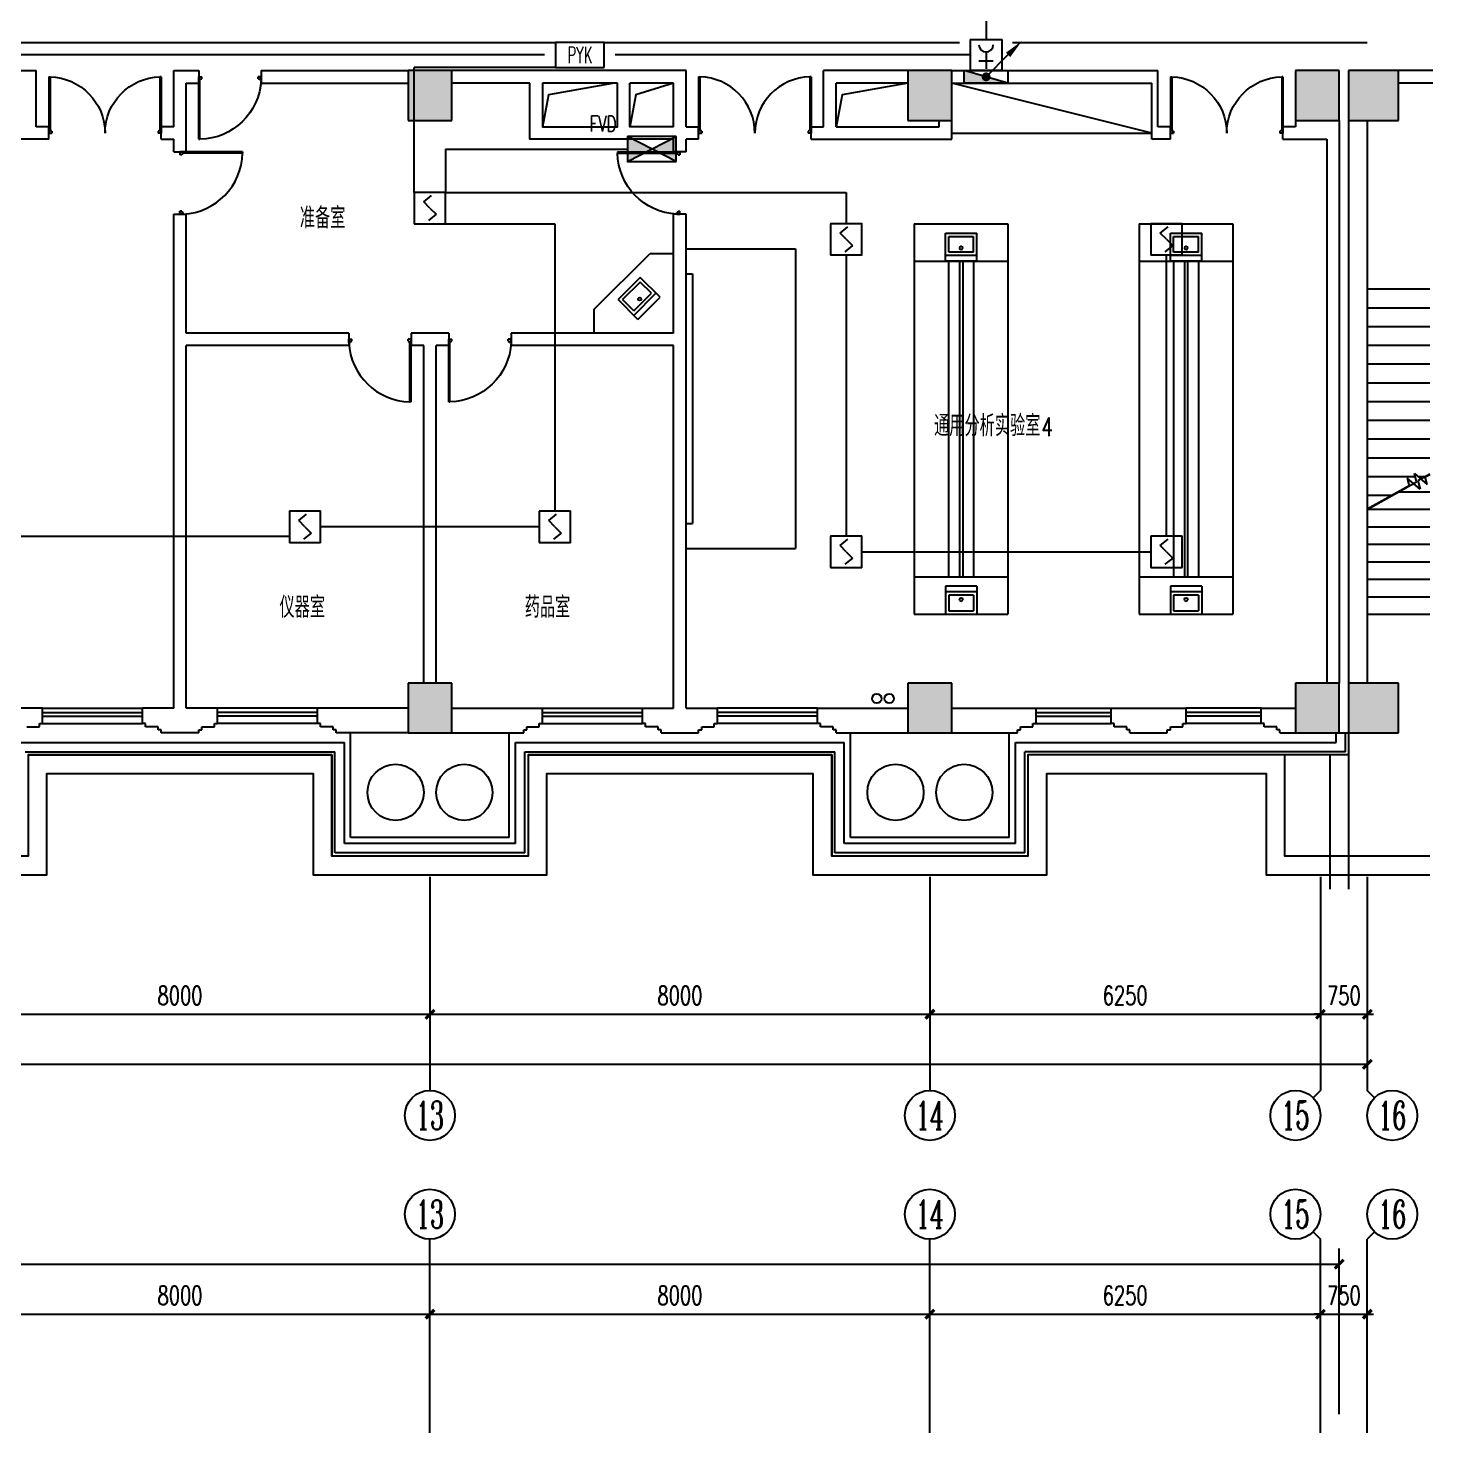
# Model space of a CAD drawing. Extents: x 190999 to 918899, y -200814 to 215286.
# Drawn here: x 381281 to 403762, y 110386 to 132866 of the extents above; entities that cross this region are included whole.
import ezdxf
from ezdxf.enums import TextEntityAlignment as Align

# ---------------------------------------------------------------- set-up
doc = ezdxf.new("R2010")
doc.units = 0
doc.header["$LTSCALE"] = 1000
doc.header["$MEASUREMENT"] = 0
doc.layers.get('Defpoints').update_dxf_attribs({"color": 1})
for name, color, linetype in [('00-EQUIP', 3, 'Continuous'), ('00-LWIRE', 4, 'Continuous'), ('00-WIRE-4', 6, 'Continuous'), ('A-墙线', 2, 'Continuous'), ('A-外包装修', 250, 'Continuous'), ('A-外窗', 145, 'Continuous'), ('A-家具', 250, 'Continuous'), ('A-门', 167, 'Continuous'), ('AXIS', 3, 'Continuous'), ('AXIS_TEXT', 7, 'Continuous'), ('COLUMN', 2, 'Continuous'), ('EQUIP_消火栓', 1, 'Continuous'), ('PUB_HATCH', 250, 'Continuous'), ('STAIR', 5, 'Continuous'), ('屋面排水', 4, 'Continuous'), ('房间名称', 7, 'Continuous'), ('暖通-风-说明', 3, 'Continuous'), ('洞口线', 165, 'Continuous'), ('雨水管', 151, 'Continuous')]:
    doc.layers.add(name, color=color, linetype=linetype)
doc.styles.add('_COMPLEX', font='COMPLEX.shx', dxfattribs={"width": 0.5})
doc.styles.add('_TCH_AXIS', font='COMPLEX', dxfattribs={"bigfont": 'GBCBIG'})
doc.styles.add('_TCH_DIM', font='SIMPLEX', dxfattribs={"bigfont": 'GBCBIG'})
doc.styles.add('COMPLEX', font='COMPLEX')
doc.styles.add('DIM_FONT', font='SIMPLEX', dxfattribs={"width": 0.7, "bigfont": 'GBCBIG'})
doc.styles.add('HZ-ZGBZ', font='romanc.shx', dxfattribs={"width": 0.65})
doc.styles.get("Standard").update_dxf_attribs({"font": 'simhei.ttf'})
doc.styles.add('XXK', font='romans.shx', dxfattribs={"width": 0.75, "bigfont": 'hzf.shx'})
doc.styles.add('zz-1', font='arial.ttf', dxfattribs={"width": 0.8})
doc.linetypes.add('4INE', pattern='A,1,-0.15,["4",XXK,S=0.3,R=0,X=-0.1,Y=-0.1],-0.25', length=1.4)
doc.linetypes.add('XLINE', pattern='A,1,-0.2,["X",XXK,S=0.2,R=0,X=-0.1,Y=-0.09],-0.15', length=1.35)
doc.dimstyles.new('DIMN', dxfattribs={"dimtxt": 300, "dimasz": 100, "dimexe": 250, "dimexo": 300, "dimgap": 150, "dimtad": 1, "dimdec": 0, "dimzin": 0, "dimdsep": 46, "dimtxsty": 'DIM_FONT', "dimblk": 'ARCHTICK', "dimcen": 0.09, "dimclrt": 7, "dimazin": 2, "dimtfac": 1, "dimtdec": 0, "dimtix": 1, "dimtmove": 2, "dimatfit": 3, "dimfxl": 0, "dimtolj": 1, "dimtzin": 0, "dimarcsym": 0})

# ---------------------------------------------------------------- blocks, each defined once
blk = doc.blocks.new('m1000')
at = {"layer": 'A-墙线'}
for p, q in [((0, 0), (0, 200)), ((1000, 0), (1000, 200))]:
    blk.add_line(p, q, dxfattribs=at)
at = {"layer": 'A-门'}
for p, q in [((0, 1100), (0, 100)), ((0, 1100), (20, 1100)), ((20, 1100), (20, 150)), ((0, 150), (30, 150)), ((0, 100), (50, 100)), ((30, 150), (30, 130)), ((30, 130), (50, 130)), ((50, 130), (50, 100)), ((950, 130), (950, 100)), ((970, 130), (950, 130)), ((1000, 100), (950, 100)), ((970, 150), (970, 130)), ((1000, 150), (970, 150)), ((1000, 150), (1000, 100))]:
    blk.add_line(p, q, dxfattribs=at)
blk.add_arc((0, 100), 1000, 2.866, 88.854, dxfattribs=at)
blk = doc.blocks.new('m1800')
at = {"layer": 'A-墙线'}
for p, q in [((-900, -100), (-900, 100)), ((900, -100), (900, 100))]:
    blk.add_line(p, q, dxfattribs=at)
at = {"layer": 'A-门'}
for p, q in [((-900, 900), (-900, 0)), ((-900, 900), (-880, 900)), ((-880, 900), (-880, 50)), ((880, 900), (880, 50)), ((900, 900), (880, 900)), ((900, 900), (900, 0)), ((-900, 50), (-870, 50)), ((-900, 0), (-850, 0)), ((-870, 50), (-870, 30)), ((-870, 30), (-850, 30)), ((-850, 30), (-850, 0)), ((850, 30), (850, 0)), ((870, 30), (850, 30)), ((900, 0), (850, 0)), ((870, 50), (870, 30)), ((900, 50), (870, 50))]:
    blk.add_line(p, q, dxfattribs=at)
for centre, start, end in [((-900, 0), 0, 88.7267), ((900, 0), 91.2733, 180)]:
    blk.add_arc(centre, 900, start, end, dxfattribs=at)
blk = doc.blocks.new('$TwtSys$00000434')
for p, q in [((-0.5, 0.5), (-0.5, -0.5)), ((-0.5, -0.5), (0.5, 0.5)), ((0.5, 0.5), (-0.5, 0.5)), ((0.5, -0.5), (0.5, 0.5)), ((-0.5, -0.5), (0.5, -0.5))]:
    blk.add_line(p, q)
blk.add_solid([(0.5, -0.5), (0.5, 0.5), (-0.5, -0.5)])
blk = doc.blocks.new('_ArchTick')
at = {"const_width": 0.5}
blk.add_lwpolyline([(-0.7, -0.7), (0.7, 0.7)], dxfattribs=at)
blk = doc.blocks.new('*D55')
at = {"layer": 'AXIS', "color": 0, "lineweight": -2}
for p, q in [((379712, 110686), (379712, 112536)), ((387712, 110686), (387712, 112536)), ((379712, 112286), (387712, 112286))]:
    blk.add_line(p, q, dxfattribs=at)
at = {"layer": 'Defpoints', "color": 0}
for p in [(387712, 112286), (379712, 110386), (387712, 110386)]:
    blk.add_point(p, dxfattribs=at)
at = {"layer": 'AXIS', "color": 0, "lineweight": -2, "xscale": 100, "yscale": 100, "zscale": 100, "rotation": 180}
blk.add_blockref('_ArchTick', (379712, 112286), dxfattribs=at)
at = {"layer": 'AXIS', "color": 0, "lineweight": -2, "xscale": 100, "yscale": 100, "zscale": 100}
blk.add_blockref('_ArchTick', (387712, 112286), dxfattribs=at)
at = {"layer": 'AXIS', "color": 7, "insert": (383712, 112586), "char_height": 300, "attachment_point": 5, "style": 'DIM_FONT'}
blk.add_mtext('\\A1;8000', dxfattribs=at)
blk = doc.blocks.new('*D56')
at = {"layer": 'AXIS', "color": 0, "lineweight": -2}
for p, q in [((387712, 110686), (387712, 112536)), ((395712, 110686), (395712, 112536)), ((387712, 112286), (395712, 112286))]:
    blk.add_line(p, q, dxfattribs=at)
at = {"layer": 'Defpoints', "color": 0}
for p in [(395712, 112286), (387712, 110386), (395712, 110386)]:
    blk.add_point(p, dxfattribs=at)
at = {"layer": 'AXIS', "color": 0, "lineweight": -2, "xscale": 100, "yscale": 100, "zscale": 100, "rotation": 180}
blk.add_blockref('_ArchTick', (387712, 112286), dxfattribs=at)
at = {"layer": 'AXIS', "color": 0, "lineweight": -2, "xscale": 100, "yscale": 100, "zscale": 100}
blk.add_blockref('_ArchTick', (395712, 112286), dxfattribs=at)
at = {"layer": 'AXIS', "color": 7, "insert": (391712, 112586), "char_height": 300, "attachment_point": 5, "style": 'DIM_FONT'}
blk.add_mtext('\\A1;8000', dxfattribs=at)
blk = doc.blocks.new('*D57')
at = {"layer": 'AXIS', "color": 0, "lineweight": -2}
for p, q in [((395712, 110686), (395712, 112536)), ((401962, 110686), (401962, 112536)), ((395712, 112286), (401962, 112286))]:
    blk.add_line(p, q, dxfattribs=at)
at = {"layer": 'Defpoints', "color": 0}
for p in [(401962, 112286), (395712, 110386), (401962, 110386)]:
    blk.add_point(p, dxfattribs=at)
at = {"layer": 'AXIS', "color": 0, "lineweight": -2, "xscale": 100, "yscale": 100, "zscale": 100, "rotation": 180}
blk.add_blockref('_ArchTick', (395712, 112286), dxfattribs=at)
at = {"layer": 'AXIS', "color": 0, "lineweight": -2, "xscale": 100, "yscale": 100, "zscale": 100}
blk.add_blockref('_ArchTick', (401962, 112286), dxfattribs=at)
at = {"layer": 'AXIS', "color": 7, "insert": (398837, 112586), "char_height": 300, "attachment_point": 5, "style": 'DIM_FONT'}
blk.add_mtext('\\A1;6250', dxfattribs=at)
blk = doc.blocks.new('*D58')
at = {"layer": 'AXIS', "color": 0, "lineweight": -2}
for p, q in [((401962, 110686), (401962, 112536)), ((402712, 110686), (402712, 112536)), ((401962, 112286), (401862, 112286)), ((401962, 112286), (402712, 112286)), ((402712, 112286), (402812, 112286))]:
    blk.add_line(p, q, dxfattribs=at)
at = {"layer": 'Defpoints', "color": 0}
for p in [(402712, 112286), (401962, 110386), (402712, 110386)]:
    blk.add_point(p, dxfattribs=at)
at = {"layer": 'AXIS', "color": 0, "lineweight": -2, "xscale": 100, "yscale": 100, "zscale": 100}
blk.add_blockref('_ArchTick', (401962, 112286), dxfattribs=at)
at = {"layer": 'AXIS', "color": 0, "lineweight": -2, "xscale": 100, "yscale": 100, "zscale": 100, "rotation": 180}
blk.add_blockref('_ArchTick', (402712, 112286), dxfattribs=at)
at = {"layer": 'AXIS', "color": 7, "insert": (402337, 112586), "char_height": 300, "attachment_point": 5, "style": 'DIM_FONT'}
blk.add_mtext('\\A1;750', dxfattribs=at)
blk = doc.blocks.new('*D59')
at = {"layer": 'AXIS', "color": 0, "lineweight": -2}
for p, q in [((325012, 110686), (325012, 113336)), ((402262, 110686), (402262, 113336)), ((325012, 113086), (402262, 113086))]:
    blk.add_line(p, q, dxfattribs=at)
at = {"layer": 'Defpoints', "color": 0}
for p in [(402262, 113086), (325012, 110386), (402262, 110386)]:
    blk.add_point(p, dxfattribs=at)
at = {"layer": 'AXIS', "color": 0, "lineweight": -2, "xscale": 100, "yscale": 100, "zscale": 100, "rotation": 180}
blk.add_blockref('_ArchTick', (325012, 113086), dxfattribs=at)
at = {"layer": 'AXIS', "color": 0, "lineweight": -2, "xscale": 100, "yscale": 100, "zscale": 100}
blk.add_blockref('_ArchTick', (402262, 113086), dxfattribs=at)
at = {"layer": 'AXIS', "color": 7, "insert": (363637, 113386), "char_height": 300, "attachment_point": 5, "style": 'DIM_FONT'}
blk.add_mtext('\\A1;77250', dxfattribs=at)
blk = doc.blocks.new('*D123')
at = {"layer": 'AXIS', "color": 0, "lineweight": -2}
for p, q in [((379712, 118486), (379712, 116836)), ((387712, 118486), (387712, 116836)), ((379712, 117086), (387712, 117086))]:
    blk.add_line(p, q, dxfattribs=at)
at = {"layer": 'Defpoints', "color": 0}
for p in [(379712, 118786), (387712, 118786), (387712, 117086)]:
    blk.add_point(p, dxfattribs=at)
at = {"layer": 'AXIS', "color": 0, "lineweight": -2, "xscale": 100, "yscale": 100, "zscale": 100, "rotation": 180}
blk.add_blockref('_ArchTick', (379712, 117086), dxfattribs=at)
at = {"layer": 'AXIS', "color": 0, "lineweight": -2, "xscale": 100, "yscale": 100, "zscale": 100}
blk.add_blockref('_ArchTick', (387712, 117086), dxfattribs=at)
at = {"layer": 'AXIS', "color": 7, "insert": (383712, 117386), "char_height": 300, "attachment_point": 5, "style": 'DIM_FONT'}
blk.add_mtext('\\A1;8000', dxfattribs=at)
blk = doc.blocks.new('*D124')
at = {"layer": 'AXIS', "color": 0, "lineweight": -2}
for p, q in [((387712, 118486), (387712, 116836)), ((395712, 118486), (395712, 116836)), ((387712, 117086), (395712, 117086))]:
    blk.add_line(p, q, dxfattribs=at)
at = {"layer": 'Defpoints', "color": 0}
for p in [(387712, 118786), (395712, 118786), (395712, 117086)]:
    blk.add_point(p, dxfattribs=at)
at = {"layer": 'AXIS', "color": 0, "lineweight": -2, "xscale": 100, "yscale": 100, "zscale": 100, "rotation": 180}
blk.add_blockref('_ArchTick', (387712, 117086), dxfattribs=at)
at = {"layer": 'AXIS', "color": 0, "lineweight": -2, "xscale": 100, "yscale": 100, "zscale": 100}
blk.add_blockref('_ArchTick', (395712, 117086), dxfattribs=at)
at = {"layer": 'AXIS', "color": 7, "insert": (391712, 117386), "char_height": 300, "attachment_point": 5, "style": 'DIM_FONT'}
blk.add_mtext('\\A1;8000', dxfattribs=at)
blk = doc.blocks.new('*D125')
at = {"layer": 'AXIS', "color": 0, "lineweight": -2}
for p, q in [((395712, 118486), (395712, 116836)), ((401962, 118486), (401962, 116836)), ((395712, 117086), (401962, 117086))]:
    blk.add_line(p, q, dxfattribs=at)
at = {"layer": 'Defpoints', "color": 0}
for p in [(395712, 118786), (401962, 118786), (401962, 117086)]:
    blk.add_point(p, dxfattribs=at)
at = {"layer": 'AXIS', "color": 0, "lineweight": -2, "xscale": 100, "yscale": 100, "zscale": 100, "rotation": 180}
blk.add_blockref('_ArchTick', (395712, 117086), dxfattribs=at)
at = {"layer": 'AXIS', "color": 0, "lineweight": -2, "xscale": 100, "yscale": 100, "zscale": 100}
blk.add_blockref('_ArchTick', (401962, 117086), dxfattribs=at)
at = {"layer": 'AXIS', "color": 7, "insert": (398837, 117386), "char_height": 300, "attachment_point": 5, "style": 'DIM_FONT'}
blk.add_mtext('\\A1;6250', dxfattribs=at)
blk = doc.blocks.new('*D126')
at = {"layer": 'AXIS', "color": 0, "lineweight": -2}
for p, q in [((401962, 118486), (401962, 116836)), ((402712, 118486), (402712, 116836)), ((401962, 117086), (401862, 117086)), ((401962, 117086), (402712, 117086)), ((402712, 117086), (402812, 117086))]:
    blk.add_line(p, q, dxfattribs=at)
at = {"layer": 'Defpoints', "color": 0}
for p in [(401962, 118786), (402712, 118786), (402712, 117086)]:
    blk.add_point(p, dxfattribs=at)
at = {"layer": 'AXIS', "color": 0, "lineweight": -2, "xscale": 100, "yscale": 100, "zscale": 100}
blk.add_blockref('_ArchTick', (401962, 117086), dxfattribs=at)
at = {"layer": 'AXIS', "color": 0, "lineweight": -2, "xscale": 100, "yscale": 100, "zscale": 100, "rotation": 180}
blk.add_blockref('_ArchTick', (402712, 117086), dxfattribs=at)
at = {"layer": 'AXIS', "color": 7, "insert": (402337, 117386), "char_height": 300, "attachment_point": 5, "style": 'DIM_FONT'}
blk.add_mtext('\\A1;750', dxfattribs=at)
blk = doc.blocks.new('*D127')
at = {"layer": 'AXIS', "color": 0, "lineweight": -2}
for p, q in [((329412, 118486), (329412, 116036)), ((402712, 118486), (402712, 116036)), ((329412, 116286), (402712, 116286))]:
    blk.add_line(p, q, dxfattribs=at)
at = {"layer": 'Defpoints', "color": 0}
for p in [(329412, 118786), (402712, 118786), (402712, 116286)]:
    blk.add_point(p, dxfattribs=at)
at = {"layer": 'AXIS', "color": 0, "lineweight": -2, "xscale": 100, "yscale": 100, "zscale": 100, "rotation": 180}
blk.add_blockref('_ArchTick', (329412, 116286), dxfattribs=at)
at = {"layer": 'AXIS', "color": 0, "lineweight": -2, "xscale": 100, "yscale": 100, "zscale": 100}
blk.add_blockref('_ArchTick', (402712, 116286), dxfattribs=at)
at = {"layer": 'AXIS', "color": 7, "insert": (366062, 116586), "char_height": 300, "attachment_point": 5, "style": 'DIM_FONT'}
blk.add_mtext('\\A1;73300', dxfattribs=at)
blk = doc.blocks.new('_AXISO')
blk.add_circle((0, 0), 0.5)
at = {"layer": 'AXIS_TEXT', "style": 'COMPLEX', "width": 1.041667}
blk.add_attdef('A', text='', height=0.56, dxfattribs=at).set_placement((-0.25, -0.28), (0.25, -0.28), align=Align.FIT)
blk = doc.blocks.new('$plan$00001609')
at = {"linetype": 'Continuous'}
for p, q in [((0, -251), (0, 251)), ((0, 251), (450, 251)), ((93, -251), (93, 251)), ((450, 251), (450, -251)), ((146, -199), (146, 199)), ((146, 199), (397, 199)), ((397, 199), (397, -199)), ((146, -199), (397, -199)), ((0, -251), (450, -251))]:
    blk.add_line(p, q, dxfattribs=at)
blk.add_line((238, 2), (238, 0))
blk.add_arc((212, 0), 26, 4.716, 0, dxfattribs=at)
at = {"style": 'zz-1'}
for tag in ['YSIZE', 'XSIZE']:
    blk.add_attdef(tag, (0, 0), '', height=0.5, dxfattribs=at)
blk = doc.blocks.new('_LINKPT1')
at = {"color": 0}
blk.add_line((0, 0), (0, 0), dxfattribs=at)
blk = doc.blocks.new('3S1KCGW2')
for p, q in [((0.5, 0.5), (-0.5, 0.5)), ((-0.5, 0.5), (-0.5, -0.5)), ((0.5, -0.5), (0.5, 0.5)), ((-0.2, 0.2), (0.05, 0.4)), ((0, 0), (-0.2, 0.2)), ((0, 0), (0.2, -0.2)), ((0.2, -0.2), (-0.05, -0.4)), ((-0.5, -0.5), (0.5, -0.5))]:
    blk.add_line(p, q)
at = {"const_width": 0.04, "flags": 128}
blk.add_lwpolyline([(-0.5, -0.5), (-0.5, 0.5), (0.5, 0.5), (0.5, -0.5)], close=True, dxfattribs=at)
at = {"xscale": 0.002, "yscale": 0.002, "zscale": 0.002}
for p in [(0, 0.5), (-0.5, 0), (0.5, 0), (0, -0.5)]:
    blk.add_blockref('_LINKPT1', p, dxfattribs=at)
at = {"flags": 9}
blk.add_attdef('A', (0, 0), '', height=0.00002, dxfattribs=at)
blk = doc.blocks.new('J62IR8YJ')
for p, q in [((-0.5, 1), (0.5, 1)), ((-0.5, 0), (-0.5, 1)), ((0.5, 1), (0.5, 0)), ((0, 0.598), (0, 0.06)), ((0.5, 0), (-0.5, 0)), ((-0.231, 0.312), (0.231, 0.312))]:
    blk.add_line(p, q)
at = {"const_width": 0.04, "flags": 128}
blk.add_lwpolyline([(-0.5, 0), (-0.5, 1), (0.5, 1), (0.5, 0)], close=True, dxfattribs=at)
blk.add_arc((0, 0.829), 0.231, 180, 0)
at = {"xscale": 0.002, "yscale": 0.00200000000000955, "zscale": 0.002}
for p in [(0, 1), (-0.5, 0.5), (0.5, 0.5), (0, 0)]:
    blk.add_blockref('_LINKPT1', p, dxfattribs=at)
at = {"flags": 9}
blk.add_attdef('A', (0, 0), '', height=0.00002, dxfattribs=at)
blk = doc.blocks.new('6H2KALM6')
for p, q in [((-0.78, 0.4), (0.78, -0.4)), ((0.78, 0.4), (-0.78, -0.4)), ((0.78, 0.4), (-0.78, 0.4)), ((-0.78, 0.4), (-0.78, -0.4)), ((0.78, -0.4), (0.78, 0.4)), ((-0.78, -0.4), (0.78, -0.4))]:
    blk.add_line(p, q)
at = {"const_width": 0.04}
blk.add_lwpolyline([(-0.78, 0.4), (-0.78, -0.4), (0.78, -0.4), (0.78, 0.4)], close=True, dxfattribs=at)
for points in [[(-0.78, 0.4), (0, 0), (-0.78, -0.4)], [(0.78, 0.4), (0, 0), (0.78, -0.4)]]:
    blk.add_solid(points)
at = {"xscale": 0.002, "yscale": 0.002, "zscale": 0.002}
for p in [(-0.78, 0), (0, 0.4), (0.78, 0), (0, -0.4)]:
    blk.add_blockref('_LINKPT1', p, dxfattribs=at)
at = {"flags": 9}
blk.add_attdef('A', (0, 0), '', height=0.00002, dxfattribs=at)
blk = doc.blocks.new('6A2DRK5Q')
for p, q in [((0.78, 0.4), (-0.78, 0.4)), ((-0.78, 0.4), (-0.78, -0.4)), ((0.78, -0.4), (0.78, 0.4)), ((-0.78, -0.4), (0.78, -0.4))]:
    blk.add_line(p, q)
at = {"xscale": 0.002, "yscale": 0.002, "zscale": 0.002}
for p in [(-0.78, 0), (0, 0.4), (0.78, 0), (0, -0.4)]:
    blk.add_blockref('_LINKPT1', p, dxfattribs=at)
at = {"style": '_COMPLEX', "width": 0.6, "flags": 8}
blk.add_attdef('$TEXT$', text='', height=0.52, dxfattribs=at).set_placement((0, 0), align=Align.MIDDLE_CENTER)
at = {"flags": 9}
blk.add_attdef('A', (0, 0), '', height=0.00002, dxfattribs=at)
blk = doc.blocks.new('_WRLD1L')
for p, q in [((0.7, 0.7), (0, 0)), ((0.104, 0.104), (0.104, 0.104)), ((-0.104, -0.104), (-0.104, -0.104))]:
    blk.add_line(p, q)
at = {"const_width": 0.142}
blk.add_lwpolyline([(-0.071, 0, 1), (0.071, 0, 1)], format="xyb", close=True, dxfattribs=at)
blk.add_solid([(0.63, 0.77), (0.77, 0.63), (1.15, 1.15)])
at = {"width": 0.8, "flags": 9}
blk.add_attdef('A', (0, 0), '', height=0.00002, dxfattribs=at)

msp = doc.modelspace()

# ---------------------------------------------------------------- hatches: boundary and pattern name
at = {"layer": 'PUB_HATCH'}
for points in [[(388061.6, 131386.5), (388061.6, 132186.5), (387361.6, 132186.5), (387361.6, 131386.5)], [(396061.6, 131386.5), (396061.6, 132186.5), (395361.6, 132186.5), (395361.6, 131386.5)], [(402261.6, 131386.5), (402261.6, 132186.5), (401561.6, 132186.5), (401561.6, 131386.5)], [(403211.6, 131386.5), (403211.6, 132186.5), (402411.6, 132186.5), (402411.6, 131386.5)], [(388061.6, 121586.5), (388061.6, 122386.5), (387361.6, 122386.5), (387361.6, 121586.5)], [(396061.6, 121586.5), (396061.6, 122386.5), (395361.6, 122386.5), (395361.6, 121586.5)], [(402261.6, 121586.5), (402261.6, 122386.5), (401561.6, 122386.5), (401561.6, 121586.5)], [(403211.6, 121586.5), (403211.6, 122386.5), (402411.6, 122386.5), (402411.6, 121586.5)]]:
    msp.add_hatch(color=256, dxfattribs=at).paths.add_polyline_path(points)

# ---------------------------------------------------------------- linework, layer by layer
at = {"layer": '00-WIRE-4'}
for p, q in [((396611.6, 133636.5), (396611.6, 132686.5)), ((387461.6, 130236.5), (387461.6, 132236.5)), ((389721.6, 132236.5), (387461.6, 132236.5)), ((387961.6, 130930.6), (387961.6, 130236.5)), ((387961.6, 130930.6), (390871.6, 130930.6)), ((387961.6, 130236.5), (394374.1, 130236.5)), ((394374.1, 130236.5), (394374.1, 129736.5)), ((387961.6, 129736.5), (389711.6, 129736.5)), ((389711.6, 129736.5), (389711.6, 125136.5)), ((394374.1, 129236.5), (394374.1, 124736.5)), ((399499.1, 124736.5), (399499.1, 129236.5)), ((389461.6, 124886.5), (385961.6, 124886.5)), ((380911.6, 124736.5), (385461.6, 124736.5)), ((394624.1, 124486.5), (399249.1, 124486.5))]:
    msp.add_line(p, q, dxfattribs=at)
at = {"layer": '00-WIRE-4', "linetype": '4INE'}
for p, q in [((376339.2, 132636.5), (389721.6, 132636.5)), ((390501.6, 132636.5), (396186.6, 132636.5)), ((397036.6, 132636.5), (402711.6, 132636.5))]:
    msp.add_line(p, q, dxfattribs=at)
at = {"layer": '00-WIRE-4', "linetype": 'XLINE'}
for p, q in [((389546.6, 132436.5), (376339.2, 132436.5)), ((396361.6, 132436.5), (390676.6, 132436.5))]:
    msp.add_line(p, q, dxfattribs=at)
at = {"layer": 'A-墙线'}
for p, q in [((380061.6, 132186.5), (381411.6, 132186.5)), ((381411.6, 131286.5), (381411.6, 132186.5)), ((383611.6, 131286.5), (383611.6, 132186.5)), ((383611.6, 132186.5), (384011.6, 132186.5)), ((383811.6, 130886.5), (383811.6, 131986.5)), ((383811.6, 131986.5), (384011.6, 131986.5)), ((385011.6, 132186.5), (387361.6, 132186.5)), ((385011.6, 131986.5), (387361.6, 131986.5)), ((391811.6, 132186.5), (388061.6, 132186.5)), ((389311.6, 131986.5), (388061.6, 131986.5)), ((390711.6, 131986.5), (389511.6, 131986.5)), ((391611.6, 131986.5), (390911.6, 131986.5)), ((391611.6, 131286.5), (391611.6, 131986.5)), ((391811.6, 131286.5), (391811.6, 132186.5)), ((394011.6, 131286.5), (394011.6, 132186.5)), ((395361.6, 132186.5), (394011.6, 132186.5)), ((394211.6, 131286.5), (394211.6, 131986.5)), ((395361.6, 131986.5), (394211.6, 131986.5)), ((396061.6, 132186.5), (399361.6, 132186.5)), ((396061.6, 131986.5), (399261.6, 131986.5)), ((399261.6, 131086.5), (399261.6, 131986.5)), ((399361.6, 131286.5), (399361.6, 132186.5)), ((403761.6, 132186.5), (403211.6, 132186.5)), ((403761.6, 131986.5), (403211.6, 131986.5)), ((395861.6, 131286.5), (395861.6, 131386.5)), ((396061.6, 131086.5), (396061.6, 131386.5)), ((401561.6, 131386.5), (401561.6, 131286.5)), ((402261.6, 131386.5), (402261.6, 122386.5)), ((402411.6, 131386.5), (402411.6, 122386.5)), ((402711.6, 131386.5), (402711.6, 122386.5)), ((381611.6, 131086.5), (379361.6, 131086.5)), ((381611.6, 131286.5), (381411.6, 131286.5)), ((383611.6, 131286.5), (383411.6, 131286.5)), ((383411.6, 131086.5), (383611.6, 131086.5)), ((383611.6, 130886.5), (383611.6, 131086.5)), ((391611.6, 130886.5), (391611.6, 131086.5)), ((391811.6, 131286.5), (392011.6, 131286.5)), ((391811.6, 130886.5), (391811.6, 131086.5)), ((392011.6, 131086.5), (391811.6, 131086.5)), ((393811.6, 131286.5), (394011.6, 131286.5)), ((393811.6, 131086.5), (396061.6, 131086.5)), ((394211.6, 131286.5), (395861.6, 131286.5)), ((399561.6, 131086.5), (399261.6, 131086.5)), ((399561.6, 131286.5), (399361.6, 131286.5)), ((401561.6, 131286.5), (401361.6, 131286.5)), ((401361.6, 131086.5), (402061.6, 131086.5)), ((402061.6, 131086.5), (402061.6, 122386.5)), ((383611.6, 121986.5), (383611.6, 129886.5)), ((383811.6, 127986.5), (383811.6, 129886.5)), ((391611.6, 127986.5), (391611.6, 129886.5)), ((391811.6, 121986.5), (391811.6, 129886.5)), ((386411.6, 127986.5), (383811.6, 127986.5)), ((388011.6, 127986.5), (387411.6, 127986.5)), ((391611.6, 127986.5), (389011.6, 127986.5)), ((383811.6, 121986.5), (383811.6, 127786.5)), ((386411.6, 127786.5), (383811.6, 127786.5)), ((387611.6, 127786.5), (387411.6, 127786.5)), ((387611.6, 122386.5), (387611.6, 127786.5)), ((388011.6, 127786.5), (387811.6, 127786.5)), ((387811.6, 122386.5), (387811.6, 127786.5)), ((391611.6, 127786.5), (389011.6, 127786.5)), ((391611.6, 121986.5), (391611.6, 127786.5)), ((381511.6, 121986.5), (380061.6, 121986.5)), ((381511.6, 121736.5), (381511.6, 121986.5)), ((383611.6, 121986.5), (383111.6, 121986.5)), ((383111.6, 121736.5), (383111.6, 121986.5)), ((384311.6, 121986.5), (383811.6, 121986.5)), ((384311.6, 121736.5), (384311.6, 121986.5)), ((387361.6, 121986.5), (385911.6, 121986.5)), ((385911.6, 121736.5), (385911.6, 121986.5)), ((388061.6, 121986.5), (389511.6, 121986.5)), ((389511.6, 121736.5), (389511.6, 121986.5)), ((391111.6, 121986.5), (391611.6, 121986.5)), ((391111.6, 121736.5), (391111.6, 121986.5)), ((391811.6, 121986.5), (392311.6, 121986.5)), ((392311.6, 121736.5), (392311.6, 121986.5)), ((393911.6, 121986.5), (395361.6, 121986.5)), ((393911.6, 121736.5), (393911.6, 121986.5)), ((396061.6, 121986.5), (397411.6, 121986.5)), ((397411.6, 121736.5), (397411.6, 121986.5)), ((398611.6, 121986.5), (399811.6, 121986.5)), ((398611.6, 121736.5), (398611.6, 121986.5)), ((399811.6, 121736.5), (399811.6, 121986.5)), ((401011.6, 121986.5), (401561.6, 121986.5)), ((401011.6, 121736.5), (401011.6, 121986.5)), ((381261.6, 121686.5), (381461.6, 121686.5)), ((381461.6, 121736.5), (381511.6, 121736.5)), ((381461.6, 121686.5), (381461.6, 121736.5)), ((383161.6, 121736.5), (383111.6, 121736.5)), ((383161.6, 121686.5), (383161.6, 121736.5)), ((383361.6, 121686.5), (383161.6, 121686.5)), ((383361.6, 121636.5), (383361.6, 121686.5)), ((383411.6, 121636.5), (383361.6, 121636.5)), ((383411.6, 121586.5), (383411.6, 121636.5)), ((384011.6, 121586.5), (384011.6, 121636.5)), ((384011.6, 121636.5), (384061.6, 121636.5)), ((384061.6, 121636.5), (384061.6, 121686.5)), ((384061.6, 121686.5), (384261.6, 121686.5)), ((384261.6, 121736.5), (384311.6, 121736.5)), ((384261.6, 121686.5), (384261.6, 121736.5)), ((385961.6, 121736.5), (385911.6, 121736.5)), ((385961.6, 121686.5), (385961.6, 121736.5)), ((386161.6, 121686.5), (385961.6, 121686.5)), ((386161.6, 121636.5), (386161.6, 121686.5)), ((386211.6, 121636.5), (386161.6, 121636.5)), ((386211.6, 121586.5), (386211.6, 121636.5)), ((389211.6, 121586.5), (389211.6, 121636.5)), ((389211.6, 121636.5), (389261.6, 121636.5)), ((389261.6, 121636.5), (389261.6, 121686.5)), ((389261.6, 121686.5), (389461.6, 121686.5)), ((389461.6, 121736.5), (389511.6, 121736.5)), ((389461.6, 121686.5), (389461.6, 121736.5)), ((391161.6, 121736.5), (391111.6, 121736.5)), ((391161.6, 121686.5), (391161.6, 121736.5)), ((391361.6, 121686.5), (391161.6, 121686.5)), ((391361.6, 121636.5), (391361.6, 121686.5)), ((391411.6, 121636.5), (391361.6, 121636.5)), ((391411.6, 121586.5), (391411.6, 121636.5)), ((392011.6, 121586.5), (392011.6, 121636.5)), ((392011.6, 121636.5), (392061.6, 121636.5)), ((392061.6, 121636.5), (392061.6, 121686.5)), ((392061.6, 121686.5), (392261.6, 121686.5)), ((392261.6, 121736.5), (392311.6, 121736.5)), ((392261.6, 121686.5), (392261.6, 121736.5)), ((393961.6, 121736.5), (393911.6, 121736.5)), ((393961.6, 121686.5), (393961.6, 121736.5)), ((394161.6, 121686.5), (393961.6, 121686.5)), ((394161.6, 121636.5), (394161.6, 121686.5)), ((394211.6, 121636.5), (394161.6, 121636.5)), ((394211.6, 121586.5), (394211.6, 121636.5)), ((397111.6, 121586.5), (397111.6, 121636.5)), ((397111.6, 121636.5), (397161.6, 121636.5)), ((397161.6, 121636.5), (397161.6, 121686.5)), ((397161.6, 121686.5), (397361.6, 121686.5)), ((397361.6, 121736.5), (397411.6, 121736.5)), ((397361.6, 121686.5), (397361.6, 121736.5)), ((398661.6, 121736.5), (398611.6, 121736.5)), ((398661.6, 121686.5), (398661.6, 121736.5)), ((398861.6, 121686.5), (398661.6, 121686.5)), ((398861.6, 121636.5), (398861.6, 121686.5)), ((398911.6, 121636.5), (398861.6, 121636.5)), ((398911.6, 121586.5), (398911.6, 121636.5)), ((399511.6, 121586.5), (399511.6, 121636.5)), ((399511.6, 121636.5), (399561.6, 121636.5)), ((399561.6, 121636.5), (399561.6, 121686.5)), ((399561.6, 121686.5), (399761.6, 121686.5)), ((399761.6, 121736.5), (399811.6, 121736.5)), ((399761.6, 121686.5), (399761.6, 121736.5)), ((401061.6, 121736.5), (401011.6, 121736.5)), ((401061.6, 121686.5), (401061.6, 121736.5)), ((401261.6, 121686.5), (401061.6, 121686.5)), ((401261.6, 121636.5), (401261.6, 121686.5)), ((401311.6, 121636.5), (401261.6, 121636.5)), ((401311.6, 121586.5), (401311.6, 121636.5)), ((384011.6, 121586.5), (383411.6, 121586.5)), ((387361.6, 121586.5), (386211.6, 121586.5)), ((388061.6, 121586.5), (389211.6, 121586.5)), ((391411.6, 121586.5), (392011.6, 121586.5)), ((394211.6, 121586.5), (395361.6, 121586.5)), ((396061.6, 121586.5), (397111.6, 121586.5)), ((398911.6, 121586.5), (399511.6, 121586.5)), ((401311.6, 121586.5), (401561.6, 121586.5))]:
    msp.add_line(p, q, dxfattribs=at)
for points in [[(391611.6, 131086.5), (389311.6, 131086.5), (389311.6, 131986.5)], [(389511.6, 131986.5), (389511.6, 131286.5), (390711.6, 131286.5), (390711.6, 131986.5)], [(391611.6, 131286.5), (390911.6, 131286.5), (390911.6, 131986.5)]]:
    msp.add_lwpolyline(points, dxfattribs=at)
at = {"layer": 'A-外包装修'}
for p, q in [((381081.6, 121436.5), (386341.6, 121436.5)), ((386341.6, 119816.5), (386341.6, 121436.5)), ((386441.6, 119916.5), (386441.6, 121586.5)), ((388981.6, 119916.5), (388981.6, 121586.5)), ((389081.6, 119816.5), (389081.6, 121436.5)), ((389081.6, 121436.5), (394341.6, 121436.5)), ((394341.6, 119816.5), (394341.6, 121436.5)), ((394441.6, 119916.5), (394441.6, 121586.5)), ((396981.6, 119916.5), (396981.6, 121586.5)), ((397081.6, 119816.5), (397081.6, 121436.5)), ((397081.6, 121436.5), (402211.6, 121436.5)), ((402211.6, 121436.5), (402211.6, 121586.5)), ((402261.6, 121586.5), (402411.6, 121586.5)), ((402361.6, 121286.5), (402361.6, 121586.5)), ((402411.6, 121586.5), (402411.6, 121236.5)), ((381231.6, 121286.5), (386191.6, 121286.5)), ((381281.6, 121236.5), (386141.6, 121236.5)), ((381281.6, 121236.5), (381281.6, 119616.5)), ((386141.6, 121236.5), (386141.6, 119616.5)), ((386191.6, 119666.5), (386191.6, 121286.5)), ((389231.6, 121286.5), (394191.6, 121286.5)), ((389231.6, 119666.5), (389231.6, 121286.5)), ((389281.6, 121236.5), (394141.6, 121236.5)), ((389281.6, 121236.5), (389281.6, 119616.5)), ((394141.6, 121236.5), (394141.6, 119616.5)), ((394191.6, 119666.5), (394191.6, 121286.5)), ((397231.6, 119666.5), (397231.6, 121286.5)), ((402361.6, 121286.5), (397231.6, 121286.5)), ((397281.6, 121236.5), (397281.6, 119616.5)), ((402411.6, 121236.5), (397281.6, 121236.5)), ((388980.2, 119916.5), (386443, 119916.5)), ((396980.2, 119916.5), (394443, 119916.5)), ((389280.2, 119616.5), (386143, 119616.5)), ((389230.2, 119666.5), (386193, 119666.5)), ((389080.2, 119816.5), (386343, 119816.5)), ((397280.2, 119616.5), (394143, 119616.5)), ((397230.2, 119666.5), (394193, 119666.5)), ((397080.2, 119816.5), (394343, 119816.5))]:
    msp.add_line(p, q, dxfattribs=at)
for centre in [(387161.6, 120636.5), (388261.6, 120636.5), (395161.6, 120636.5), (396261.6, 120636.5)]:
    msp.add_circle(centre, 450, dxfattribs=at)
at = {"layer": 'A-外窗'}
for p, q in [((381511.6, 121986.5), (383111.6, 121986.5)), ((381511.6, 121916.5), (383111.6, 121916.5)), ((381511.6, 121856.5), (383111.6, 121856.5)), ((385911.6, 121986.5), (384311.6, 121986.5)), ((385911.6, 121916.5), (384311.6, 121916.5)), ((385911.6, 121856.5), (384311.6, 121856.5)), ((389511.6, 121986.5), (391111.6, 121986.5)), ((389511.6, 121916.5), (391111.6, 121916.5)), ((389511.6, 121856.5), (391111.6, 121856.5)), ((393911.6, 121986.5), (392311.6, 121986.5)), ((393911.6, 121916.5), (392311.6, 121916.5)), ((393911.6, 121856.5), (392311.6, 121856.5)), ((397411.6, 121986.5), (398611.6, 121986.5)), ((397411.6, 121916.5), (398611.6, 121916.5)), ((397411.6, 121856.5), (398611.6, 121856.5)), ((401011.6, 121986.5), (399811.6, 121986.5)), ((401011.6, 121916.5), (399811.6, 121916.5)), ((401011.6, 121856.5), (399811.6, 121856.5)), ((381511.6, 121736.5), (383111.6, 121736.5)), ((385911.6, 121736.5), (384311.6, 121736.5)), ((389511.6, 121736.5), (391111.6, 121736.5)), ((393911.6, 121736.5), (392311.6, 121736.5)), ((397411.6, 121736.5), (398611.6, 121736.5)), ((401011.6, 121736.5), (399811.6, 121736.5))]:
    msp.add_line(p, q, dxfattribs=at)
at = {"layer": 'A-家具'}
for p, q in [((399261.6, 131186.5), (396061.6, 131986.5)), ((396061.6, 131186.5), (399261.6, 131186.5)), ((395461.6, 129736.5), (395461.6, 123486.5)), ((395461.6, 129736.5), (396961.6, 129736.5)), ((396961.6, 129736.5), (396961.6, 123486.5)), ((399061.6, 129736.5), (399061.6, 123486.5)), ((399061.6, 129736.5), (400561.6, 129736.5)), ((400561.6, 129736.5), (400561.6, 123486.5)), ((391811.6, 129336.5), (393561.6, 129336.5)), ((393561.6, 129336.5), (393561.6, 124536.5)), ((390336.6, 128361.5), (391236.6, 129261.5)), ((391236.6, 129261.5), (391611.6, 129261.5)), ((395461.6, 129136.5), (396961.6, 129136.5)), ((396011.6, 129136.5), (396011.6, 124086.5)), ((396186.6, 129136.5), (396186.6, 124086.5)), ((396236.6, 129136.5), (396236.6, 124086.5)), ((396411.6, 129136.5), (396411.6, 124086.5)), ((399061.6, 129136.5), (400561.6, 129136.5)), ((399611.6, 129136.5), (399611.6, 124086.5)), ((399786.6, 129136.5), (399786.6, 124086.5)), ((399836.6, 129136.5), (399836.6, 124086.5)), ((400011.6, 129136.5), (400011.6, 124086.5)), ((391811.6, 128936.5), (391911.6, 128936.5)), ((391911.6, 128936.5), (391911.6, 124936.5)), ((390336.6, 128361.5), (390336.6, 127986.5)), ((391811.6, 124936.5), (391911.6, 124936.5)), ((391811.6, 124536.5), (393561.6, 124536.5)), ((395461.6, 124086.5), (396961.6, 124086.5)), ((399061.6, 124086.5), (400561.6, 124086.5)), ((395461.6, 123486.5), (396961.6, 123486.5)), ((399061.6, 123486.5), (400561.6, 123486.5))]:
    msp.add_line(p, q, dxfattribs=at)
at = {"layer": 'AXIS'}
for p, q in [((387711.6, 119286.5), (387711.6, 115867.4)), ((395711.6, 119286.5), (395711.6, 115867.4)), ((401961.6, 119286.5), (401961.6, 115867.4)), ((402711.6, 119286.5), (402711.6, 115867.4)), ((401844.5, 115750.2), (401961.6, 115867.4)), ((402828.8, 115750.2), (402711.6, 115867.4)), ((401844.5, 113603.6), (401961.6, 113486.5)), ((402828.8, 113603.6), (402711.6, 113486.5)), ((387711.6, 110386.5), (387711.6, 113486.5)), ((395711.6, 110386.5), (395711.6, 113486.5)), ((401961.6, 110386.5), (401961.6, 113486.5)), ((402711.6, 110386.5), (402711.6, 113486.5))]:
    msp.add_line(p, q, dxfattribs=at)
at = {"layer": 'COLUMN'}
for p, q in [((388061.6, 132186.5), (387361.6, 132186.5)), ((387361.6, 132186.5), (387361.6, 131386.5)), ((388061.6, 131386.5), (388061.6, 132186.5)), ((396061.6, 132186.5), (395361.6, 132186.5)), ((395361.6, 132186.5), (395361.6, 131386.5)), ((396061.6, 131386.5), (396061.6, 132186.5)), ((402261.6, 132186.5), (401561.6, 132186.5)), ((401561.6, 132186.5), (401561.6, 131386.5)), ((402261.6, 131386.5), (402261.6, 132186.5)), ((403211.6, 132186.5), (402411.6, 132186.5)), ((402411.6, 132186.5), (402411.6, 131386.5)), ((403211.6, 131386.5), (403211.6, 132186.5)), ((387361.6, 131386.5), (388061.6, 131386.5)), ((395361.6, 131386.5), (396061.6, 131386.5)), ((401561.6, 131386.5), (402261.6, 131386.5)), ((402411.6, 131386.5), (403211.6, 131386.5)), ((388061.6, 122386.5), (387361.6, 122386.5)), ((387361.6, 122386.5), (387361.6, 121586.5)), ((388061.6, 121586.5), (388061.6, 122386.5)), ((396061.6, 122386.5), (395361.6, 122386.5)), ((395361.6, 122386.5), (395361.6, 121586.5)), ((396061.6, 121586.5), (396061.6, 122386.5)), ((402261.6, 122386.5), (401561.6, 122386.5)), ((401561.6, 122386.5), (401561.6, 121586.5)), ((402261.6, 121586.5), (402261.6, 122386.5)), ((403211.6, 122386.5), (402411.6, 122386.5)), ((402411.6, 122386.5), (402411.6, 121586.5)), ((403211.6, 121586.5), (403211.6, 122386.5)), ((387361.6, 121586.5), (388061.6, 121586.5)), ((395361.6, 121586.5), (396061.6, 121586.5)), ((401561.6, 121586.5), (402261.6, 121586.5)), ((402411.6, 121586.5), (403211.6, 121586.5))]:
    msp.add_line(p, q, dxfattribs=at)
at = {"layer": 'STAIR'}
for p, q in [((402711.6, 128686.5), (402711.6, 123486.5)), ((403711.6, 128686.5), (402711.6, 128686.5)), ((403711.6, 128386.5), (402711.6, 128386.5)), ((403711.6, 128086.5), (402711.6, 128086.5)), ((403711.6, 127786.5), (402711.6, 127786.5)), ((403711.6, 127486.5), (402711.6, 127486.5)), ((403711.6, 127186.5), (402711.6, 127186.5)), ((403711.6, 126886.5), (402711.6, 126886.5)), ((403711.6, 126586.5), (402711.6, 126586.5)), ((403711.6, 126286.5), (402711.6, 126286.5)), ((403711.6, 125986.5), (402711.6, 125986.5)), ((403480.5, 125686.5), (402711.6, 125686.5)), ((403500.7, 125607.3), (403467.4, 125738.1)), ((403467.4, 125738.1), (403671.2, 125562.5)), ((403711.6, 125726.5), (403522.6, 125620.6)), ((403642.1, 125686.5), (403527.3, 125686.5)), ((403640, 125685.3), (403711.6, 125725.4)), ((403671.2, 125562.5), (403640, 125685.3)), ((402711.6, 125165.4), (403500.7, 125607.3)), ((403383.2, 125542.6), (402711.6, 125166.5)), ((403211.6, 125446.5), (403711.6, 125446.5)), ((403555.8, 125489.8), (403352.1, 125665.4)), ((403352.1, 125665.4), (403383.2, 125542.6)), ((403522.6, 125620.6), (403555.8, 125489.8)), ((403106.4, 125386.5), (402711.6, 125386.5)), ((402711.6, 125166.5), (403711.6, 125166.5)), ((402711.6, 124886.5), (403711.6, 124886.5)), ((402711.6, 124606.5), (403711.6, 124606.5)), ((402711.6, 124326.5), (403711.6, 124326.5)), ((402711.6, 124046.5), (403711.6, 124046.5)), ((402711.6, 123766.5), (403711.6, 123766.5)), ((402711.6, 123486.5), (403711.6, 123486.5)), ((402111.6, 121236.5), (402111.6, 119086.5)), ((402411.6, 121236.5), (402411.6, 119086.5))]:
    msp.add_line(p, q, dxfattribs=at)
at = {"layer": '屋面排水'}
for points in [[(403711.6, 119616.5), (401391.6, 119616.5), (401391.6, 121236.5), (397281.6, 121236.5), (397281.6, 119616.5), (394141.6, 119616.5), (394141.6, 121236.5), (389281.6, 121236.5), (389281.6, 119616.5), (386141.6, 119616.5), (386141.6, 121236.5), (381281.6, 121236.5), (381281.6, 119616.5), (378141.6, 119616.5)], [(377841.6, 119316.5), (381581.1, 119316.5), (381581.1, 120936.5), (385841.4, 120936.5), (385841.4, 119316.5), (389581.4, 119316.5), (389581.4, 120936.5), (393841.4, 120936.5), (393841.4, 119316.5), (397581.4, 119316.5), (397581.4, 120936.5), (401091.6, 120936.5), (401091.6, 119316.5), (403711.6, 119316.5)]]:
    msp.add_lwpolyline(points, dxfattribs=at)
at = {"layer": '洞口线'}
for points in [[(390661.6, 131986.5), (389607.7, 131797.8), (389511.6, 131286.5)], [(391611.6, 131986.5), (391007.7, 131797.8), (390911.6, 131286.5)], [(395361.6, 131986.5), (394307.7, 131797.8), (394211.6, 131286.5)]]:
    msp.add_lwpolyline(points, dxfattribs=at)
at = {"layer": '雨水管'}
for centre in [(394861.6, 122136.5), (395061.6, 122136.5)]:
    msp.add_circle(centre, 75, dxfattribs=at)

# ---------------------------------------------------------------- block references
at = {"layer": '00-EQUIP', "xscale": 500, "yscale": 500, "zscale": 500}
msp.add_blockref('6A2DRK5Q', (390111.6, 132436.5), dxfattribs=at).add_auto_attribs({'$TEXT$': 'PYK'})
for name, p in [('J62IR8YJ', (396611.6, 132186.5)), ('3S1KCGW2', (387711.6, 129986.5)), ('3S1KCGW2', (394374.1, 129486.5)), ('3S1KCGW2', (399499.1, 129486.5)), ('3S1KCGW2', (385711.6, 124886.5)), ('3S1KCGW2', (389711.6, 124886.5)), ('3S1KCGW2', (394374.1, 124486.5)), ('3S1KCGW2', (399499.1, 124486.5))]:
    msp.add_blockref(name, p, dxfattribs=at)
at = {"layer": '00-EQUIP', "xscale": 500, "yscale": 500, "zscale": 500, "rotation": 180}
msp.add_blockref('6H2KALM6', (391261.6, 130930.6), dxfattribs=at)
msp.add_blockref('6H2KALM6', (391261.6, 130930.6), dxfattribs=at)
at = {"layer": '00-LWIRE', "xscale": 500, "yscale": 500, "zscale": 500}
msp.add_blockref('_WRLD1L', (396611.6, 132086.5), dxfattribs=at)
at = {"layer": 'A-家具', "rotation": 90}
for p in [(396211.6, 129136.5), (399811.6, 129136.5)]:
    msp.add_blockref('$plan$00001609', p, dxfattribs=at)
at = {"layer": 'A-家具', "yscale": -1}
for p, rotation in [((391217, 128381.2), 135), ((396211.6, 123936.5), 270), ((399811.6, 123936.5), 270)]:
    msp.add_blockref('$plan$00001609', p, dxfattribs=dict(at, rotation=rotation))
at = {"layer": 'A-门', "xscale": -1}
for p in [(382511.6, 131186.5), (400461.6, 131186.5)]:
    msp.add_blockref('m1800', p, dxfattribs=at)
for p, rotation in [((384011.6, 132186.5), 180), ((391811.6, 130886.5), 90), ((388011.6, 127986.5), 180)]:
    msp.add_blockref('m1000', p, dxfattribs=dict(at, rotation=rotation))
at = {"layer": 'A-门'}
msp.add_blockref('m1800', (392911.6, 131186.5), dxfattribs=at)
for p, rotation in [((383611.6, 130886.5), 270), ((387411.6, 127986.5), 180)]:
    msp.add_blockref('m1000', p, dxfattribs=dict(at, rotation=rotation))
at = {"layer": 'AXIS'}
ref = msp.add_blockref('_AXISO', (387711.6, 115467.4), dxfattribs=dict(at, xscale=800, yscale=800, zscale=800))
ref.add_attrib('A', '13', dxfattribs={"layer": 'AXIS_TEXT', "height": 452.55, "style": '_TCH_AXIS', "width": 0.724138}).set_placement((387485.4, 115241.1), (387937.9, 115241.1), align=Align.FIT)
ref = msp.add_blockref('_AXISO', (395711.6, 115467.4), dxfattribs=dict(at, xscale=800, yscale=800, zscale=800))
ref.add_attrib('A', '14', dxfattribs={"layer": 'AXIS_TEXT', "height": 452.55, "style": '_TCH_AXIS', "width": 0.677419}).set_placement((395485.4, 115241.1), (395937.9, 115241.1), align=Align.FIT)
ref = msp.add_blockref('_AXISO', (401561.6, 115467.4), dxfattribs=dict(at, xscale=800, yscale=800, zscale=800))
ref.add_attrib('A', '15', dxfattribs={"layer": 'AXIS_TEXT', "height": 452.55, "style": '_TCH_AXIS', "width": 0.724138}).set_placement((401335.4, 115241.1), (401787.9, 115241.1), align=Align.FIT)
ref = msp.add_blockref('_AXISO', (403111.6, 115467.4), dxfattribs=dict(at, xscale=800, yscale=800, zscale=800))
ref.add_attrib('A', '16', dxfattribs={"layer": 'AXIS_TEXT', "height": 452.55, "style": '_TCH_AXIS', "width": 0.724138}).set_placement((402885.4, 115241.1), (403337.9, 115241.1), align=Align.FIT)
ref = msp.add_blockref('_AXISO', (387711.6, 113886.5), dxfattribs=dict(at, xscale=800, yscale=800, zscale=800))
ref.add_attrib('A', '13', dxfattribs={"layer": 'AXIS_TEXT', "height": 452.55, "style": '_TCH_AXIS', "width": 0.724138}).set_placement((387485.4, 113660.2), (387937.9, 113660.2), align=Align.FIT)
ref = msp.add_blockref('_AXISO', (395711.6, 113886.5), dxfattribs=dict(at, xscale=800, yscale=800, zscale=800))
ref.add_attrib('A', '14', dxfattribs={"layer": 'AXIS_TEXT', "height": 452.55, "style": '_TCH_AXIS', "width": 0.677419}).set_placement((395485.4, 113660.2), (395937.9, 113660.2), align=Align.FIT)
ref = msp.add_blockref('_AXISO', (401561.6, 113886.5), dxfattribs=dict(at, xscale=800, yscale=800, zscale=800))
ref.add_attrib('A', '15', dxfattribs={"layer": 'AXIS_TEXT', "height": 452.55, "style": '_TCH_AXIS', "width": 0.724138}).set_placement((401335.4, 113660.2), (401787.9, 113660.2), align=Align.FIT)
ref = msp.add_blockref('_AXISO', (403111.6, 113886.5), dxfattribs=dict(at, xscale=800, yscale=800, zscale=800))
ref.add_attrib('A', '16', dxfattribs={"layer": 'AXIS_TEXT', "height": 452.55, "style": '_TCH_AXIS', "width": 0.724138}).set_placement((402885.4, 113660.2), (403337.9, 113660.2), align=Align.FIT)
at = {"layer": 'EQUIP_消火栓', "xscale": -700, "yscale": 200, "zscale": 700}
msp.add_blockref('$TwtSys$00000434', (396611.6, 132086.5), dxfattribs=at)

# ---------------------------------------------------------------- texts
at = {"layer": '房间名称', "style": '_TCH_DIM'}
for s, p in [('准备室', (385629.3, 129659.7)), ('通用分析实验室', (395778.9, 126335.9)), ('仪器室', (385303.7, 123430.5)), ('药品室', (389228.2, 123430.5))]:
    msp.add_text(s, height=337.59, dxfattribs=at).set_placement(p)
at = {"layer": '房间名称', "style": '_TCH_DIM', "width": 0.705882}
msp.add_text('4', height=297.5, dxfattribs=at).set_placement((397499.2, 126335.9))
at = {"layer": '暖通-风-说明', "style": 'HZ-ZGBZ', "width": 0.7}
msp.add_text('FVD', height=250, dxfattribs=at).set_placement((390269.1, 131209.9))

# ---------------------------------------------------------------- dimensions: what is measured, and where the dimension line sits
at = {"layer": 'AXIS'}
for p1, p2, distance, picture, middle in [((329411.6, 118786.5), (402711.6, 118786.5), -2500, '*D127', (366061.6, 116586.5)), ((379711.6, 118786.5), (387711.6, 118786.5), -1700, '*D123', (383711.6, 117386.5)), ((387711.6, 118786.5), (395711.6, 118786.5), -1700, '*D124', (391711.6, 117386.5)), ((395711.6, 118786.5), (401961.6, 118786.5), -1700, '*D125', (398836.6, 117386.5)), ((401961.6, 118786.5), (402711.6, 118786.5), -1700, '*D126', (402336.6, 117386.5)), ((325011.8, 110386.5), (402261.6, 110386.5), 2700, '*D59', (363636.7, 113386.5)), ((379711.6, 110386.5), (387711.6, 110386.5), 1900, '*D55', (383711.6, 112586.5)), ((387711.6, 110386.5), (395711.6, 110386.5), 1900, '*D56', (391711.6, 112586.5)), ((395711.6, 110386.5), (401961.6, 110386.5), 1900, '*D57', (398836.6, 112586.5)), ((401961.6, 110386.5), (402711.6, 110386.5), 1900, '*D58', (402336.6, 112586.5))]:
    dim = msp.add_aligned_dim(p1=p1, p2=p2, distance=distance, dimstyle='DIMN', dxfattribs=at)
    dim.commit()
    dim.dimension.update_dxf_attribs({"geometry": picture, "text_midpoint": middle})

doc.saveas('drawing.dxf')
